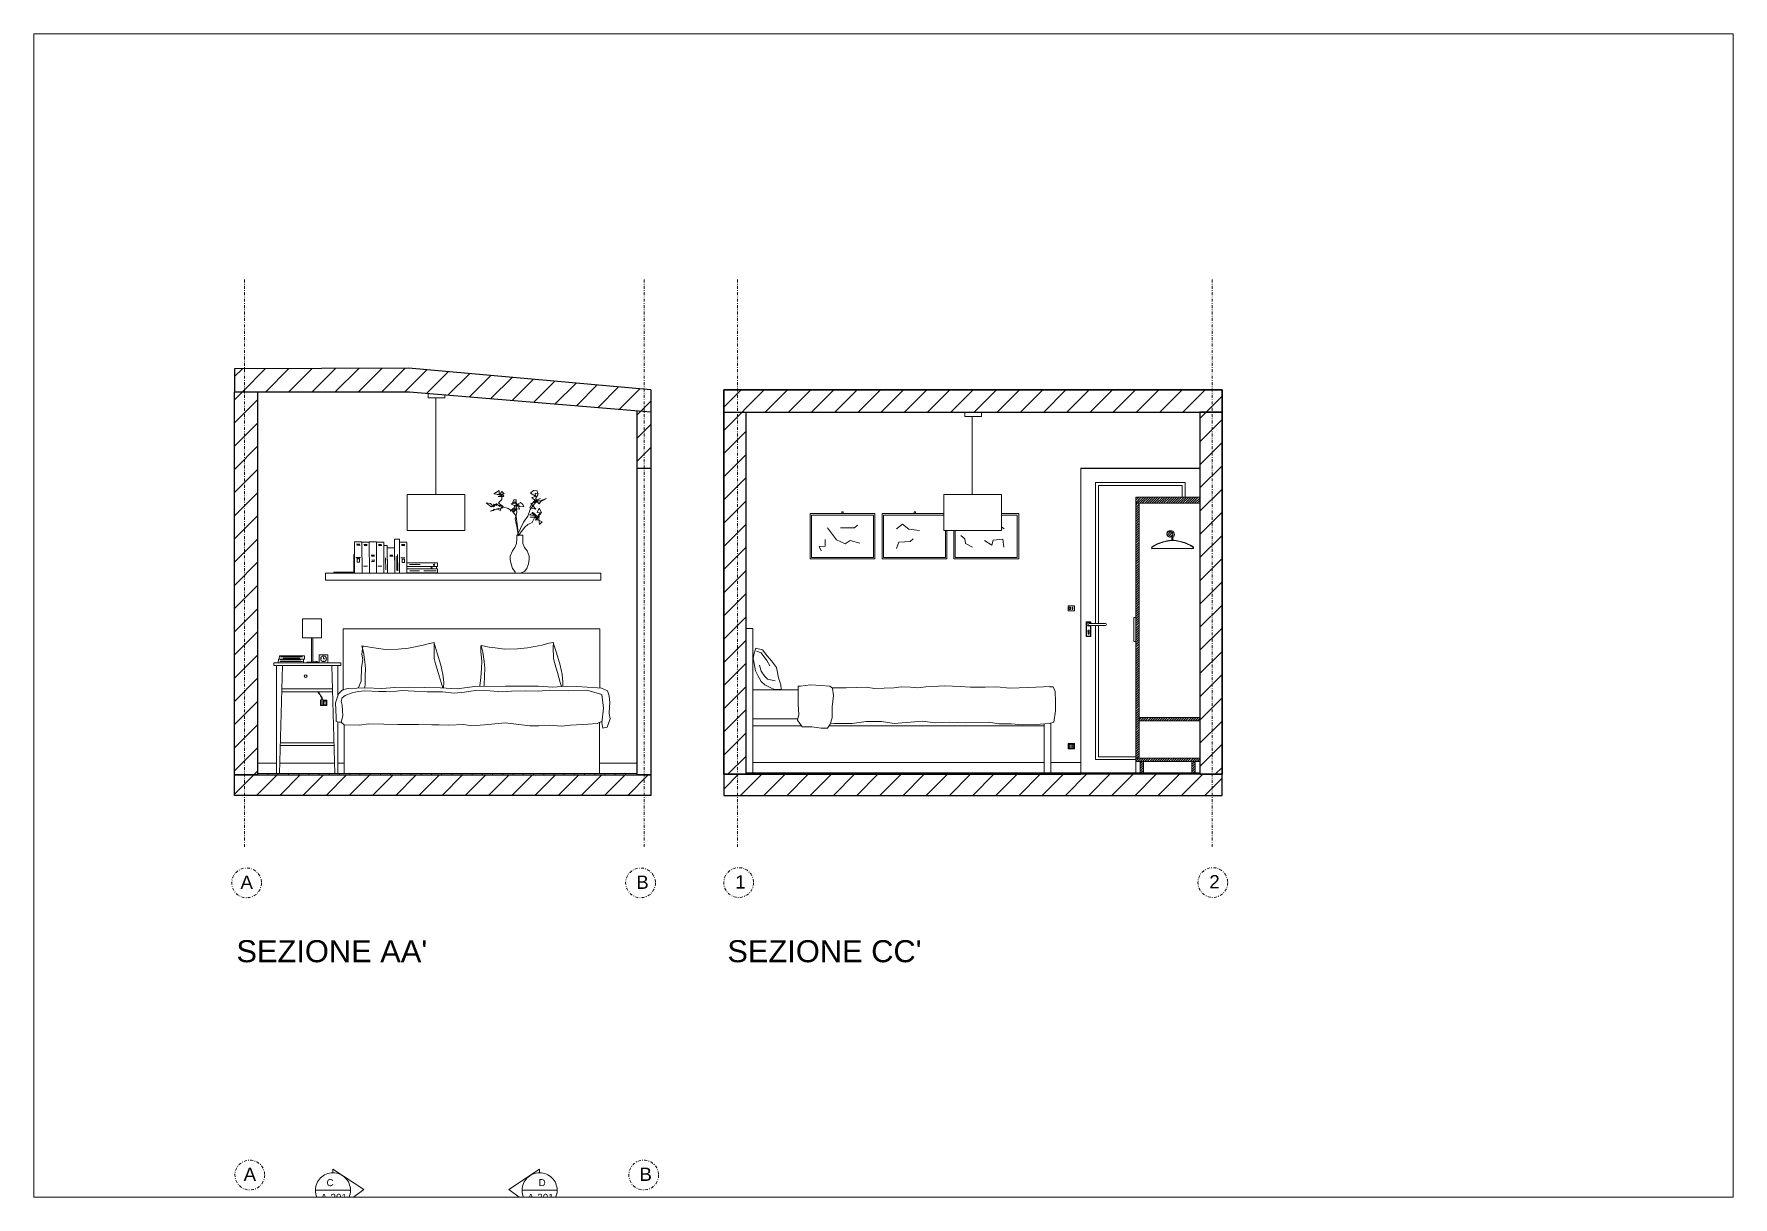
# Paper-space layout 'Layout2' of a CAD drawing. Header units: centimetres, sheet in millimetres. Extents: x 0 to 582, y 0 to 399.
# The model-space entities are those that its viewports show. They can reach past a viewport. Long polylines and large blocks are cut down to what shows.
import ezdxf

# ---------------------------------------------------------------- set-up
doc = ezdxf.new("R2010")
doc.units = ezdxf.units.CM
doc.header["$MEASUREMENT"] = 0
doc.linetypes.add('DASHDOT', pattern=[1, 0.5, -0.25, 0, -0.25])
for name, color, linetype, lineweight in [('Arredi', 1, 'Continuous', 15), ('Dettagli', 5, 'Continuous', 5), ('linee', 2, 'DASHDOT', 5), ('Muri esterni', 3, 'Continuous', 25), ('Pavimento', 7, 'Continuous', 5), ('simbologia', 2, 'Continuous', 5), ('testo', 2, 'Continuous', 5)]:
    doc.layers.add(name, color=color, linetype=linetype, lineweight=lineweight)
doc.styles.get("Standard").update_dxf_attribs({"font": 'Arial.ttf'})
pattern_1 = [(45, (-263.622, -0.3649), (-0.813172798, 0.813172798), [])]

msp = doc.modelspace()

# ---------------------------------------------------------------- hatches: boundary and pattern name
at = {"layer": 'Dettagli'}
h = msp.add_hatch(dxfattribs=at)
h.set_pattern_fill('ANSI31', color=256, scale=90)
h.paths.add_polyline_path([(113412, 58552.4), (113292.7, 58552.1), (113292.7, 58536.3), (113412.7, 58536.3), (113578.1, 58522.6), (113578.1, 58537.7)])
h.paths.add_polyline_path([(113308.5, 58484), (113292.7, 58484), (113292.7, 58273.6), (113308.5, 58273.6), (113308.5, 58278.6)])
h = msp.add_hatch(dxfattribs=at)
h.set_pattern_fill('ANSI31', color=256, scale=90)
h.paths.add_polyline_path([(113308.5, 58536.3), (113292.7, 58536.3), (113292.7, 58484), (113308.5, 58484)])
h.paths.add_polyline_path([(113578.1, 58273.6), (113543, 58273.6), (113543, 58273.4), (113367.8, 58273.6), (113292.7, 58273.6), (113292.7, 58259.5), (113578.1, 58259.5)])
h = msp.add_hatch(dxfattribs=at)
h.set_pattern_fill('ANSI31', color=256, scale=90)
h.set_pattern_definition([(45, (-263.996, 0), (-7.9549513, 7.9549513), [])])
h.paths.add_polyline_path([(113628.2, 58537.6), (113628.2, 58522.3), (113969.8, 58522.3), (113969.8, 58537.6)])
h.paths.add_polyline_path([(113643.5, 58522.3), (113628.2, 58522.3), (113628.2, 58274), (113643.5, 58274)])
h.paths.add_polyline_path([(113969.8, 58522.3), (113954.5, 58522.3), (113954.5, 58484), (113954.9, 58484), (113954.5, 58274), (113969.8, 58274)])
h = msp.add_hatch(dxfattribs=at)
h.set_pattern_fill('ANSI31', color=256, scale=90)
h.paths.add_polyline_path([(113578.1, 58522.6), (113568.7, 58523.4), (113568.7, 58484), (113578.1, 58484)])
h = msp.add_hatch(dxfattribs=at)
h.set_pattern_fill('ANSI31', color=256, scale=9.2)
h.set_pattern_definition(pattern_1)
h.paths.add_polyline_path([(113954.5, 58459.8), (113954.5, 58464), (113910.7, 58464), (113910.7, 58459.8)])
h = msp.add_hatch(dxfattribs=at)
h.set_pattern_fill('ANSI31', color=256, scale=9.2)
h.set_pattern_definition(pattern_1)
h.paths.add_polyline_path([(113913, 58459.8), (113910.7, 58459.8), (113910.7, 58285), (113913, 58285)])
h = msp.add_hatch(dxfattribs=at)
h.set_pattern_fill('ANSI31', color=256, scale=9.2)
h.set_pattern_definition(pattern_1)
h.paths.add_polyline_path([(113936, 58438.6, 1), (113932, 58438.6, 1)])
h = msp.add_hatch(dxfattribs=at)
h.set_pattern_fill('ANSI31', color=256, scale=9.2)
h.set_pattern_definition(pattern_1)
h.paths.add_polyline_path([(113913, 58312.9), (113913, 58310.6), (113954.5, 58310.6), (113954.5, 58312.9)])
h = msp.add_hatch(dxfattribs=at)
h.set_pattern_fill('ANSI31', color=256, scale=9.2)
h.set_pattern_definition(pattern_1)
h.paths.add_polyline_path([(113954.5, 58285), (113910.7, 58285), (113910.7, 58282.7), (113954.5, 58282.7)])
h.paths.add_polyline_path([(113913.7, 58275), (113916, 58275), (113916, 58282.7), (113913.7, 58282.7)])
h.paths.add_polyline_path([(113949, 58275), (113951.3, 58275), (113951.3, 58282.7), (113949, 58282.7)])
h = msp.add_hatch(dxfattribs=at)
h.set_pattern_fill('ANSI31', color=256, scale=90)
h.set_pattern_definition([(45, (-161.231, 0), (-7.9549513, 7.9549513), [])])
h.paths.add_polyline_path([(113628.2, 58259.5), (113969.8, 58259.5), (113969.8, 58274), (113628.2, 58274)])

# ---------------------------------------------------------------- linework, layer by layer
for p, q in [((113292.7, 58552.1), (113292.7, 58536.3)), ((113873, 58484), (113954.5, 58484)), ((113954.5, 58484), (113954.5, 58274)), ((113643.5, 58274), (113873, 58274))]:
    msp.add_line(p, q)
msp.add_lwpolyline([(113628.2, 58537.6), (113969.8, 58537.6), (113969.8, 58274), (113628.2, 58274)], close=True)
at = {"layer": 'Arredi'}
for p, q in [((113430.7, 58532.2), (113430.7, 58465.8)), ((113798.5, 58519.4), (113798.5, 58465.8)), ((113873, 58275), (113873, 58484)), ((113355, 58412), (113543.8, 58412)), ((113355, 58407), (113355, 58412)), ((113543.8, 58412), (113543.8, 58407)), ((113543.8, 58407), (113355, 58407)), ((113426.5, 58363.7), (113429.7, 58364.3)), ((113429.7, 58364.3), (113429.5, 58361.1)), ((113431.7, 58357.1), (113429.5, 58363.9)), ((113503.7, 58362.6), (113508.2, 58363.9)), ((113508.2, 58363.9), (113511.4, 58364.4)), ((113511.4, 58364.4), (113511.3, 58361.2)), ((113513.4, 58357.3), (113511.3, 58364.1)), ((113380.6, 58352.4), (113379.8, 58347.3)), ((113380.6, 58361.6), (113380, 58356.4)), ((113380, 58356.4), (113380.6, 58352.4)), ((113381.2, 58357.6), (113380.1, 58362.1)), ((113380.1, 58362.1), (113385.6, 58361.1)), ((113382.1, 58351), (113381.2, 58357.6)), ((113385.6, 58361.1), (113389.8, 58360.5)), ((113389.8, 58360.5), (113396.2, 58359.6)), ((113396.2, 58359.6), (113405, 58359.8)), ((113405, 58359.8), (113412, 58360.5)), ((113412, 58360.5), (113422, 58362.5)), ((113422, 58362.5), (113426.5, 58363.7)), ((113429.5, 58361.1), (113429.7, 58353.4)), ((113429.7, 58353.4), (113430.6, 58349.6)), ((113434.2, 58348.7), (113431.7, 58357.1)), ((113461.7, 58362.1), (113461.7, 58358.2)), ((113461.7, 58358.2), (113462.3, 58351.5)), ((113462.9, 58357.8), (113461.8, 58362.3)), ((113461.8, 58362.3), (113467.4, 58361.2)), ((113463.8, 58351.2), (113462.9, 58357.8)), ((113467.4, 58361.2), (113471.5, 58360.7)), ((113471.5, 58360.7), (113477.9, 58359.8)), ((113477.9, 58359.8), (113486.7, 58360)), ((113486.7, 58360), (113493.7, 58360.7)), ((113493.7, 58360.7), (113503.7, 58362.6)), ((113511.3, 58361.2), (113511.4, 58353.5)), ((113511.4, 58353.5), (113512.3, 58349.7)), ((113515.9, 58348.9), (113513.4, 58357.3)), ((113649, 58357.1), (113648.4, 58353.3)), ((113648.4, 58353.3), (113649, 58349.9)), ((113650.1, 58360.5), (113649, 58357.1)), ((113654.8, 58359.3), (113649.9, 58360.5)), ((113650.7, 58358.3), (113653.8, 58357.3)), ((113653.8, 58357.3), (113657.6, 58351.9)), ((113657.9, 58355.3), (113654.8, 58359.3)), ((113661, 58351.7), (113657.9, 58355.3)), ((113365.6, 58350.5), (113319.6, 58350.5)), ((113319.6, 58350.5), (113319.6, 58348.5)), ((113319.6, 58348.5), (113365.6, 58348.5)), ((113321.6, 58348.5), (113321.6, 58274.6)), ((113321.6, 58348.5), (113321.6, 58318.5)), ((113321.6, 58348.5), (113321.6, 58328.5)), ((113323.6, 58274.6), (113325.5, 58348.5)), ((113361.5, 58274.6), (113359.4, 58348.5)), ((113363.6, 58348.5), (113363.6, 58327.8)), ((113363.6, 58327.8), (113363.6, 58348.5)), ((113365.6, 58350.5), (113365.6, 58348.5)), ((113379.8, 58347.3), (113379.5, 58337.8)), ((113382.6, 58346.6), (113382.1, 58351)), ((113382.2, 58335.1), (113382.4, 58341.2)), ((113382.4, 58341.2), (113382.6, 58346.6)), ((113430.6, 58349.6), (113432.4, 58343.7)), ((113432.4, 58343.7), (113434.4, 58336.9)), ((113435.6, 58342.3), (113434.2, 58348.7)), ((113436.2, 58337.1), (113435.6, 58342.3)), ((113462.1, 58346.5), (113461.5, 58340.4)), ((113462.3, 58351.5), (113462.1, 58346.5)), ((113464.3, 58346.7), (113463.8, 58351.2)), ((113463.9, 58335.2), (113464.1, 58341.3)), ((113464.1, 58341.3), (113464.3, 58346.7)), ((113512.3, 58349.7), (113514.1, 58343.8)), ((113514.1, 58343.8), (113516.1, 58337)), ((113517.3, 58342.4), (113515.9, 58348.9)), ((113517.9, 58337.2), (113517.3, 58342.4)), ((113649, 58349.9), (113650, 58345)), ((113650, 58345), (113651.5, 58341.8)), ((113651.5, 58341.8), (113653.9, 58337.5)), ((113652.6, 58348.9), (113653.9, 58344.6)), ((113653.9, 58344.6), (113656.3, 58341.1)), ((113656.3, 58341.1), (113658.1, 58339.1)), ((113657.6, 58351.9), (113659.8, 58348.3)), ((113664.4, 58347.2), (113661, 58351.7)), ((113665.8, 58340.1), (113664.4, 58347.2)), ((113359.9, 58332.5), (113325, 58332.5)), ((113325, 58330.5), (113359.9, 58330.5)), ((113364, 58329.2), (113362, 58323)), ((113364, 58329.2), (113366.3, 58331.5)), ((113366.3, 58331.5), (113367.5, 58332.1)), ((113367.5, 58332.1), (113370.7, 58332.9)), ((113368.5, 58328.1), (113373.3, 58329.8)), ((113370.7, 58332.9), (113382.5, 58333.2)), ((113373.3, 58329.8), (113377.4, 58330.8)), ((113377.4, 58330.8), (113382.1, 58331.1)), ((113379.5, 58337.8), (113377.7, 58333.5)), ((113377.7, 58333.5), (113377.8, 58333.1)), ((113382.1, 58331.1), (113391.4, 58330.8)), ((113382.5, 58333.2), (113393.7, 58332.9)), ((113391.4, 58330.8), (113396.7, 58330.7)), ((113393.7, 58332.9), (113402.6, 58333.5)), ((113396.7, 58330.7), (113399.8, 58330.6)), ((113399.8, 58330.6), (113407.6, 58331.4)), ((113402.6, 58333.5), (113412.4, 58333.8)), ((113407.6, 58331.4), (113416, 58331)), ((113412.4, 58333.8), (113433.9, 58333.2)), ((113416, 58331), (113424.7, 58330.6)), ((113424.7, 58330.6), (113435.4, 58330.4)), ((113433.9, 58333.2), (113445.4, 58332.6)), ((113434.4, 58336.9), (113435.5, 58333.1)), ((113435.4, 58330.4), (113443.3, 58329.6)), ((113436, 58333.1), (113436.2, 58337.1)), ((113443.3, 58329.6), (113450.4, 58330.2)), ((113445.4, 58332.6), (113457.2, 58334.1)), ((113450.4, 58330.2), (113457.8, 58331.4)), ((113457.2, 58334.1), (113478.5, 58334.4)), ((113457.8, 58331.4), (113467.8, 58331.1)), ((113460.8, 58334.7), (113460.6, 58334.1)), ((113461.5, 58340.4), (113460.8, 58334.7)), ((113467.8, 58331.1), (113476.3, 58330.6)), ((113476.3, 58330.6), (113482.7, 58330.9)), ((113478.5, 58334.4), (113493.5, 58334.4)), ((113482.7, 58330.9), (113492.3, 58331.1)), ((113492.3, 58331.1), (113501.1, 58331)), ((113493.5, 58334.4), (113501.2, 58334.4)), ((113501.1, 58331), (113508.6, 58331.7)), ((113501.2, 58334.4), (113511, 58333.8)), ((113508.6, 58331.7), (113521.6, 58331.1)), ((113511, 58333.8), (113520.2, 58334.4)), ((113516.1, 58337), (113516.9, 58334.1)), ((113517.8, 58334.2), (113517.9, 58337.2)), ((113520.2, 58334.4), (113527.4, 58334.1)), ((113521.6, 58331.1), (113534.2, 58331.7)), ((113527.4, 58334.1), (113541.5, 58333.2)), ((113534.2, 58331.7), (113544.6, 58328.6)), ((113541.5, 58333.2), (113544.4, 58333)), ((113544.4, 58333), (113548.5, 58331.1)), ((113548.5, 58331.1), (113549.6, 58327.8)), ((113653.9, 58337.5), (113656.3, 58335.2)), ((113656.3, 58335.2), (113660.5, 58333.2)), ((113658.1, 58339.1), (113663.3, 58338.1)), ((113660.5, 58333.2), (113662.4, 58332.4)), ((113662.4, 58332.4), (113667.5, 58332.1)), ((113667.2, 58335.3), (113665.8, 58340.1)), ((113667.5, 58332.1), (113667.2, 58335.3)), ((113680.8, 58334.5), (113679.2, 58334.5)), ((113679.2, 58334.5), (113679.2, 58321.8)), ((113679.2, 58332.4), (113679.2, 58332.4)), ((113687.7, 58335.3), (113680.8, 58334.5)), ((113694.7, 58334.9), (113687.7, 58335.3)), ((113700.8, 58334.5), (113694.7, 58334.9)), ((113702.7, 58333), (113700.8, 58334.5)), ((113702.5, 58333.2), (113712, 58333.2)), ((113703.5, 58328), (113702.7, 58333)), ((113712, 58333.2), (113725.8, 58333.6)), ((113725.8, 58333.6), (113731.6, 58332.8)), ((113731.6, 58332.8), (113744.8, 58333.2)), ((113744.8, 58333.2), (113750.1, 58333.9)), ((113750.1, 58333.9), (113756.1, 58333.7)), ((113756.1, 58333.7), (113761.2, 58333.2)), ((113761.2, 58333.2), (113766.7, 58333.9)), ((113766.7, 58333.9), (113779.8, 58334.7)), ((113779.8, 58334.7), (113790.2, 58334.2)), ((113790.2, 58334.2), (113797.4, 58333.7)), ((113797.4, 58333.7), (113807.3, 58333.7)), ((113807.3, 58333.7), (113815.5, 58333.9)), ((113815.5, 58333.9), (113824.4, 58333)), ((113824.4, 58333), (113837.2, 58333.5)), ((113837.2, 58333.5), (113852.4, 58334.2)), ((113851.4, 58333.9), (113854.1, 58333.9)), ((113854.1, 58333.9), (113855.3, 58330.8)), ((113855.3, 58330.8), (113855.7, 58323.9)), ((113362, 58323), (113362.5, 58313.2)), ((113365.8, 58324.2), (113366.5, 58326.5)), ((113366.6, 58321.4), (113365.8, 58324.2)), ((113366.5, 58326.5), (113368.5, 58328.1)), ((113367, 58314), (113366.6, 58321.4)), ((113544.6, 58328.6), (113545.7, 58319.3)), ((113545.7, 58319.3), (113544.6, 58309.3)), ((113549.6, 58327.8), (113550.1, 58323)), ((113549.9, 58320.4), (113549.7, 58315.7)), ((113550.1, 58323), (113549.9, 58320.4)), ((113679.2, 58321.8), (113679.6, 58314.9)), ((113702.4, 58320.3), (113703.5, 58328)), ((113702.4, 58312.6), (113702.4, 58320.3)), ((113855.7, 58317.4), (113854.5, 58309.7)), ((113855.7, 58323.9), (113855.7, 58317.4)), ((113362.5, 58313.2), (113362.5, 58310.2)), ((113362.5, 58310.2), (113364.4, 58309.6)), ((113363.6, 58274.6), (113363.6, 58309.9)), ((113363.6, 58309.9), (113363.6, 58274.6)), ((113364.4, 58309.6), (113365.9, 58309.8)), ((113365.9, 58309.8), (113367, 58314)), ((113365.9, 58309.8), (113367.8, 58307.8)), ((113367.8, 58307.8), (113378.5, 58307.7)), ((113378.5, 58307.7), (113384.6, 58308.6)), ((113384.6, 58308.6), (113395.2, 58308.4)), ((113395.2, 58308.4), (113404.7, 58308.2)), ((113404.7, 58308.2), (113411.7, 58308.2)), ((113411.7, 58308.2), (113418.8, 58308.1)), ((113418.8, 58308.1), (113428.1, 58307.9)), ((113428.1, 58307.9), (113433.1, 58307.8)), ((113433.1, 58307.8), (113439.6, 58307.7)), ((113439.6, 58307.7), (113449.9, 58308.2)), ((113449.9, 58308.2), (113454.9, 58307.1)), ((113454.9, 58307.1), (113464.2, 58307.9)), ((113464.2, 58307.9), (113478.2, 58309.2)), ((113478.2, 58309.2), (113495.1, 58307.1)), ((113495.1, 58307.1), (113501.4, 58307.3)), ((113501.4, 58307.3), (113508.9, 58307.6)), ((113508.9, 58307.6), (113516.9, 58306.9)), ((113516.9, 58306.9), (113523, 58307.7)), ((113523, 58307.7), (113535.1, 58308.4)), ((113535.1, 58308.4), (113541.4, 58308.7)), ((113541.4, 58308.7), (113544.7, 58310.3)), ((113544.6, 58309.3), (113545.3, 58305.5)), ((113545.3, 58305.5), (113548.3, 58306.2)), ((113548.3, 58306.2), (113550.2, 58312.1)), ((113550.2, 58312.1), (113549.7, 58315.7)), ((113679.6, 58314.9), (113678.8, 58311)), ((113678.8, 58311), (113681.9, 58306.4)), ((113681.9, 58306.4), (113688.5, 58306.4)), ((113688.5, 58306.4), (113695, 58305.7)), ((113695, 58305.7), (113699.3, 58305.7)), ((113699.3, 58305.7), (113701.2, 58308.3)), ((113701.2, 58308.3), (113702.4, 58312.6)), ((113703.9, 58308.9), (113701.4, 58309)), ((113708.5, 58308.9), (113703.9, 58308.9)), ((113716.2, 58308.9), (113708.5, 58308.9)), ((113725.8, 58310.1), (113716.2, 58308.9)), ((113736.2, 58310.1), (113725.8, 58310.1)), ((113745.1, 58308.9), (113736.2, 58310.1)), ((113764.4, 58310.4), (113745.1, 58308.9)), ((113773.2, 58309.3), (113764.4, 58310.4)), ((113783.2, 58309.7), (113773.2, 58309.3)), ((113793.6, 58309.3), (113783.2, 58309.7)), ((113809.8, 58309.7), (113793.6, 58309.3)), ((113816.8, 58308.5), (113809.8, 58309.7)), ((113825.2, 58308.5), (113816.8, 58308.5)), ((113833.3, 58307.8), (113825.2, 58308.5)), ((113841.8, 58308.1), (113833.3, 58307.8)), ((113851.4, 58308.9), (113841.8, 58308.1)), ((113854.5, 58309.7), (113851.4, 58308.9)), ((113360.9, 58295.6), (113324.1, 58295.6)), ((113324.1, 58293.6), (113361, 58293.6))]:
    msp.add_line(p, q, dxfattribs=at)
for points in [[(113437, 58534.3), (113437, 58532.2), (113425.6, 58532.2), (113425.6, 58535.2)], [(113804.9, 58522.3), (113804.9, 58519.4), (113793.5, 58519.4), (113793.5, 58522.3)], [(113954.5, 58484), (113873, 58484), (113873, 58275)], [(113944.5, 58464.4), (113944.5, 58474), (113883, 58474), (113883, 58377.4)], [(113942.5, 58464.4), (113942.5, 58472), (113885, 58472), (113885, 58377.4)], [(113910.7, 58274), (113954.5, 58274), (113954.5, 58464), (113910.7, 58464), (113910.7, 58275)], [(113910.7, 58464), (113954.5, 58464), (113954.5, 58459.8), (113910.7, 58459.8)], [(113883, 58375.9), (113883, 58284), (113910.3, 58284)], [(113885, 58375.9), (113885, 58286), (113910.3, 58286)], [(113543.1, 58333.1), (113543.1, 58373.6), (113367.1, 58373.6), (113367.1, 58331.7)], [(113648.2, 58275), (113648.2, 58275), (113643.5, 58275), (113643.5, 58374), (113648.2, 58374), (113648.2, 58275)], [(113381.8, 58333.2), (113382.2, 58335.1)], [(113463.7, 58334.2), (113463.9, 58335.2)], [(113679.2, 58331.9), (113648.2, 58331.9), (113648.2, 58311.9), (113679, 58311.9)], [(113543, 58309.5), (113543, 58274.6), (113367.8, 58274.6), (113367.8, 58307.8)], [(113681.4, 58307.2), (113648.2, 58307.2), (113648.2, 58311.9), (113679, 58311.9)], [(113847.9, 58308.6), (113847.9, 58307.2), (113700.4, 58307.2)], [(113847.9, 58275), (113847.9, 58308.6)], [(113852.5, 58309.2), (113852.5, 58275)], [(113913, 58312.9), (113954.5, 58312.9), (113954.5, 58310.6), (113913, 58310.6)], [(113913.7, 58275), (113913.7, 58282.7)], [(113916, 58282.7), (113916, 58275)], [(113949, 58275), (113949, 58282.7)], [(113951.3, 58282.7), (113951.3, 58275)], [(113852.5, 58274), (113852.5, 58274), (113847.9, 58274)]]:
    msp.add_lwpolyline(points, dxfattribs=at)
for points in [[(113411.2, 58465.8), (113450.6, 58465.8), (113450.6, 58441.2), (113411.2, 58441.2)], [(113779.1, 58465.8), (113818.5, 58465.8), (113818.5, 58441.2), (113779.1, 58441.2)], [(113910.7, 58285), (113910.7, 58459.8), (113913, 58459.8), (113913, 58285)], [(113909.3, 58381.4), (113910.7, 58381.4), (113910.7, 58365), (113909.3, 58365)], [(113910.7, 58285), (113954.5, 58285), (113954.5, 58282.7), (113910.7, 58282.7)]]:
    msp.add_lwpolyline(points, close=True, dxfattribs=at)
msp.add_circle((113341.5, 58341.3), 0.921, dxfattribs=at)
at = {"layer": 'Dettagli'}
for p, q in [((113470.6, 58466.4), (113474.1, 58468.6)), ((113474.1, 58468.6), (113474.1, 58466.4)), ((113497.8, 58468.6), (113495.7, 58466.7)), ((113500.2, 58468.3), (113497.8, 58468.6)), ((113468.6, 58457.4), (113465.2, 58460.2)), ((113465.2, 58460.2), (113468.3, 58459.6)), ((113468.3, 58459.6), (113470.3, 58457.3)), ((113471.4, 58459), (113468.6, 58457.4)), ((113471.1, 58457.9), (113470.3, 58459.2)), ((113470.3, 58459.2), (113471.6, 58458.9)), ((113470.3, 58457.3), (113471.1, 58457.9)), ((113475.9, 58465.7), (113470.6, 58466.4)), ((113476, 58458), (113471.4, 58459)), ((113471.6, 58458.9), (113472.1, 58458)), ((113472.1, 58458), (113472.1, 58459.6)), ((113472.1, 58459.6), (113474.6, 58457.6)), ((113475.6, 58466.1), (113472.7, 58465.7)), ((113472.7, 58465.7), (113475, 58465.9)), ((113473.5, 58464.4), (113475.9, 58465.7)), ((113477, 58464.4), (113473.5, 58464.4)), ((113473.8, 58460.2), (113476, 58462.5)), ((113475.9, 58458), (113473.8, 58460.2)), ((113474.6, 58457.6), (113475.6, 58458)), ((113474.7, 58466.1), (113476, 58467.9)), ((113476.2, 58465.9), (113474.7, 58466.1)), ((113475, 58465.9), (113475.7, 58465.1)), ((113475.4, 58456.5), (113476.6, 58457.3)), ((113475.9, 58465.1), (113475.6, 58466.1)), ((113475.6, 58458), (113475.9, 58458)), ((113475.7, 58465.1), (113476.2, 58465.9)), ((113477.5, 58466.3), (113475.9, 58466.1)), ((113475.9, 58466.1), (113477.3, 58465)), ((113476, 58462.5), (113475.9, 58465.1)), ((113476.7, 58458), (113475.9, 58458)), ((113475.9, 58458), (113476, 58456.5)), ((113476, 58467.9), (113477.5, 58466.3)), ((113476.6, 58457.3), (113476, 58458)), ((113480.4, 58456.3), (113476, 58457.6)), ((113476, 58457.6), (113476.9, 58457)), ((113476.9, 58457), (113476.7, 58458)), ((113477.3, 58465), (113477, 58464.4)), ((113485.2, 58460.8), (113482.4, 58459.3)), ((113482.4, 58459.3), (113486.1, 58457.9)), ((113484.2, 58462.2), (113483.3, 58460)), ((113483.3, 58460), (113486.2, 58459.3)), ((113484.7, 58462.1), (113484.2, 58462.2)), ((113484.3, 58453.9), (113484.7, 58458)), ((113485.8, 58462.1), (113484.7, 58462.1)), ((113484.7, 58458), (113487.1, 58458.1)), ((113486.2, 58459.3), (113485.2, 58460.8)), ((113486.1, 58457.9), (113485.5, 58456.1)), ((113486.1, 58459), (113485.6, 58458.3)), ((113485.6, 58458.3), (113486.6, 58458.1)), ((113485.8, 58459.6), (113485.8, 58462.1)), ((113486.2, 58459.2), (113485.8, 58459.6)), ((113486.3, 58453.6), (113485.9, 58458.3)), ((113485.9, 58458.3), (113487.1, 58457.7)), ((113487.1, 58457.7), (113486.1, 58459)), ((113487.5, 58459.2), (113486.2, 58459.2)), ((113486.6, 58458.1), (113487.2, 58459.5)), ((113487.1, 58458.1), (113488.1, 58455.8)), ((113487.2, 58459.5), (113488.8, 58460.3)), ((113488.1, 58457.6), (113487.5, 58459.2)), ((113491.1, 58457.3), (113488.1, 58457.6)), ((113488.8, 58460.3), (113490.3, 58459)), ((113490.3, 58459), (113491.1, 58457.3)), ((113496.4, 58459.2), (113495.1, 58456.7)), ((113495.5, 58455.5), (113498.3, 58459.5)), ((113495.7, 58466.7), (113499, 58464.8)), ((113495.8, 58459.6), (113498.9, 58460.6)), ((113499.2, 58455.8), (113495.8, 58459.6)), ((113499, 58462.1), (113496.4, 58459.2)), ((113500, 58464.7), (113496.5, 58463.8)), ((113496.5, 58463.8), (113499, 58461.6)), ((113499.3, 58460.9), (113498, 58461.2)), ((113498, 58461.2), (113499.2, 58460.8)), ((113502.4, 58463.1), (113498.3, 58461.3)), ((113498.3, 58461.3), (113499.6, 58460.2)), ((113498.3, 58459.5), (113499.3, 58460.9)), ((113499, 58464.8), (113498.9, 58466.7)), ((113498.9, 58466.7), (113500.8, 58466.6)), ((113499.6, 58460.2), (113499, 58462.1)), ((113499, 58461.6), (113503.7, 58461.5)), ((113499.2, 58460.8), (113499.7, 58461.2)), ((113499.3, 58463.4), (113500.6, 58465.7)), ((113499.7, 58461.2), (113499.3, 58463.4)), ((113499.4, 58461.9), (113502.4, 58463.1)), ((113501.5, 58459.5), (113499.4, 58461.9)), ((113500.8, 58466.6), (113500, 58464.7)), ((113500.6, 58465.7), (113500.2, 58468.3)), ((113503.5, 58461.9), (113501.5, 58459.5)), ((113506.6, 58463.1), (113503.5, 58461.9)), ((113503.7, 58461.5), (113506.6, 58463.1)), ((113473.5, 58456.3), (113467.9, 58454.4)), ((113467.9, 58454.4), (113470.5, 58454.8)), ((113470.5, 58454.8), (113470.6, 58455.7)), ((113470.6, 58455.7), (113473.5, 58455.5)), ((113476.7, 58456.8), (113473.5, 58456.3)), ((113473.5, 58455.5), (113475.1, 58454.9)), ((113475.1, 58454.9), (113475.4, 58456.5)), ((113476, 58456.5), (113476.7, 58456.8)), ((113483.4, 58454.5), (113480.4, 58456.3)), ((113481.7, 58454.5), (113483.9, 58456.5)), ((113485.5, 58456.1), (113481.7, 58454.5)), ((113485.9, 58450.9), (113483.4, 58454.5)), ((113483.9, 58456.5), (113486.1, 58455.7)), ((113486.1, 58455.7), (113484.3, 58453.9)), ((113488.1, 58455.8), (113484.7, 58456)), ((113485.2, 58449.1), (113486.3, 58453.6)), ((113486.5, 58442.7), (113485.2, 58449.1)), ((113486.8, 58443.7), (113485.9, 58450.9)), ((113486.8, 58438.1), (113490.9, 58446.9)), ((113490.9, 58446.9), (113493.8, 58450.9)), ((113491.7, 58443.5), (113493.8, 58445.3)), ((113493.8, 58450.9), (113495.5, 58455.5)), ((113493.8, 58445.3), (113496.7, 58446.7)), ((113497.7, 58453.2), (113494.9, 58452)), ((113494.9, 58452), (113497.7, 58451.5)), ((113495.1, 58456.7), (113499.2, 58455.8)), ((113499.6, 58450.1), (113495.4, 58450.4)), ((113495.4, 58450.4), (113500.6, 58450.3)), ((113496.7, 58446.7), (113498.3, 58449.9)), ((113497.7, 58451.5), (113496.8, 58453.8)), ((113496.8, 58453.8), (113499.6, 58450.1)), ((113500.6, 58450.4), (113497.7, 58453.2)), ((113498.3, 58449.9), (113500.3, 58450.6)), ((113499, 58448.3), (113500.5, 58450.4)), ((113500.6, 58448.4), (113499, 58448.3)), ((113499.9, 58450.6), (113499.2, 58449)), ((113499.2, 58449), (113500.2, 58448.7)), ((113500.8, 58451.3), (113499.9, 58450.6)), ((113500.2, 58448.7), (113500.8, 58450.6)), ((113501.5, 58456.4), (113500.3, 58453.6)), ((113500.3, 58453.6), (113502.2, 58453.2)), ((113500.3, 58450.6), (113501.2, 58450.3)), ((113500.5, 58450.4), (113501.8, 58451.9)), ((113501.2, 58451.7), (113500.6, 58450.4)), ((113503.7, 58447.1), (113500.6, 58448.4)), ((113501.9, 58450.4), (113500.8, 58451.3)), ((113500.8, 58450.6), (113501.3, 58449.4)), ((113502.2, 58453.2), (113501.2, 58451.7)), ((113501.2, 58450.3), (113501.9, 58450.4)), ((113501.3, 58449.4), (113501.8, 58445.3)), ((113503.1, 58453.6), (113501.5, 58456.4)), ((113501.8, 58451.9), (113503.1, 58453.6)), ((113501.8, 58445.3), (113503.7, 58447.1)), ((113746.6, 58442.4), (113750.8, 58445.6)), ((113750.8, 58445.6), (113755.1, 58442)), ((113486.2, 58435.5), (113486, 58432.2)), ((113486.2, 58437.9), (113486.2, 58436.6)), ((113486.2, 58436.6), (113486.2, 58435.5)), ((113486.3, 58437.9), (113490.3, 58437.9)), ((113487.1, 58438.2), (113486.5, 58442.7)), ((113487.4, 58437.8), (113486.8, 58443.7)), ((113487.2, 58437.6), (113490.1, 58441.3)), ((113490.1, 58441.3), (113491.7, 58443.5)), ((113490.3, 58437.9), (113490.3, 58436.6)), ((113490.3, 58436.6), (113490.3, 58435.5)), ((113490.3, 58435.5), (113490.5, 58432.2)), ((113697.6, 58430.4), (113697.8, 58435)), ((113705.4, 58434.7), (113699.3, 58442.9)), ((113711.3, 58432.1), (113705.4, 58434.7)), ((113708.1, 58442.9), (113717.7, 58443)), ((113714.8, 58434.4), (113711.3, 58432.1)), ((113721.4, 58432.5), (113714.8, 58434.4)), ((113717.7, 58443), (113719.9, 58444.7)), ((113755.1, 58442), (113762.3, 58441.1)), ((113755.9, 58433.6), (113758, 58435.4)), ((113793.5, 58435.4), (113790.6, 58437.7)), ((113793.9, 58432.2), (113793.5, 58435.4)), ((113811.9, 58431), (113806.9, 58434.4)), ((113812.8, 58434.5), (113811.9, 58431)), ((113819.4, 58435.1), (113812.8, 58434.5)), ((113818.5, 58443.6), (113820.5, 58442.3)), ((113820.2, 58429.8), (113819.4, 58435.1)), ((113935.4, 58436.5), (113935.4, 58434.5)), ((113936.1, 58436.3), (113936.1, 58434.5)), ((113375, 58433.4), (113380, 58433.4)), ((113375, 58433.4), (113375, 58412.1)), ((113376.4, 58431.8), (113378.7, 58431.8)), ((113376.6, 58431.1), (113378.8, 58431.1)), ((113380, 58433.4), (113380.2, 58412.1)), ((113380, 58433.4), (113380, 58433.2)), ((113380, 58433.2), (113385, 58433.2)), ((113380, 58433.2), (113380.2, 58412.1)), ((113381.4, 58431.5), (113383.7, 58431.5)), ((113381.6, 58430.9), (113383.7, 58430.9)), ((113385, 58433.4), (113390, 58433.4)), ((113385, 58433.4), (113385.2, 58412)), ((113385, 58433.2), (113385.2, 58412.1)), ((113385, 58433.2), (113385, 58433)), ((113386.4, 58424.2), (113388.6, 58424.2)), ((113386.6, 58423.5), (113388.7, 58423.5)), ((113390, 58433.4), (113390.1, 58412.1)), ((113390, 58433.4), (113390, 58433.2)), ((113390, 58433.2), (113395, 58433.2)), ((113390, 58433.2), (113390.1, 58412.1)), ((113391.4, 58431.5), (113393.6, 58431.5)), ((113391.5, 58430.9), (113393.7, 58430.9)), ((113395, 58433.2), (113395.1, 58412.1)), ((113395, 58433.2), (113395, 58433)), ((113396.4, 58414.2), (113396.2, 58422.5)), ((113399.1, 58424.3), (113401.3, 58424.3)), ((113399.2, 58423.6), (113401.4, 58423.6)), ((113404.1, 58413.8), (113403.9, 58423.6)), ((113404.7, 58413.6), (113404.5, 58424.8)), ((113405.8, 58433.2), (113410.8, 58433.2)), ((113405.8, 58433.2), (113405.9, 58412.1)), ((113407.2, 58431.5), (113409.4, 58431.5)), ((113407.3, 58430.9), (113409.5, 58430.9)), ((113410.8, 58433), (113410.9, 58412.1)), ((113483.2, 58427.3), (113481.7, 58423.5)), ((113481.7, 58423.5), (113481.7, 58421.6)), ((113484.9, 58429.6), (113483.2, 58427.3)), ((113486, 58432.2), (113484.9, 58429.6)), ((113490.5, 58432.2), (113491.6, 58429.6)), ((113491.6, 58429.6), (113493.3, 58427.3)), ((113493.3, 58427.3), (113494.8, 58423.5)), ((113494.8, 58423.5), (113494.8, 58421.6)), ((113693.6, 58430.2), (113697.6, 58430.4)), ((113695, 58427.2), (113693.6, 58430.2)), ((113746.6, 58428.7), (113748.1, 58433.1)), ((113748.1, 58433.1), (113755.9, 58433.6)), ((113798.8, 58429.8), (113793.9, 58432.2)), ((113921.9, 58428.7), (113949, 58428.6)), ((113922.3, 58428.8), (113948.9, 58428.7)), ((113386.7, 58419.9), (113388.7, 58419.9)), ((113386.8, 58420.7), (113389, 58420.7)), ((113395.1, 58411.8), (113395.1, 58411.8)), ((113412.8, 58417.8), (113420, 58417.8)), ((113412.9, 58413.5), (113419.5, 58413.5)), ((113422.6, 58413.4), (113430.9, 58413.4)), ((113427.6, 58415.9), (113427.6, 58415.1)), ((113428.2, 58415.8), (113428.2, 58415.3)), ((113429.2, 58418.1), (113429.2, 58417.2)), ((113429.8, 58418.2), (113429.8, 58417.2)), ((113481.7, 58421.6), (113482, 58419.9)), ((113482, 58419.9), (113482.3, 58418.3)), ((113482.3, 58418.3), (113483.3, 58415.1)), ((113483.3, 58415.1), (113485, 58413.1)), ((113485.1, 58413), (113485, 58412)), ((113491.3, 58413.1), (113488.9, 58412)), ((113493.2, 58415.1), (113491.5, 58413.1)), ((113494.2, 58418.3), (113493.2, 58415.1)), ((113494.5, 58419.9), (113494.2, 58418.3)), ((113494.8, 58421.6), (113494.5, 58419.9)), ((113865.1, 58388.5), (113865.1, 58386.9)), ((113865.8, 58388.5), (113865.1, 58388.5)), ((113865.8, 58386.9), (113865.8, 58388.5)), ((113867, 58388.5), (113867, 58386.9)), ((113867.6, 58388.5), (113867, 58388.5)), ((113867.6, 58386.9), (113867.6, 58388.5)), ((113345.5, 58380.6), (113345.5, 58380.6)), ((113865.1, 58386.9), (113865.8, 58386.9)), ((113867, 58386.9), (113867.6, 58386.9)), ((113878.8, 58377.4), (113890, 58377.4)), ((113890, 58375.9), (113878.8, 58375.9)), ((113345.5, 58350.9), (113345.5, 58367.6)), ((113878.1, 58371.8), (113878.1, 58370.2)), ((113324.1, 58352.4), (113338.1, 58352.4)), ((113324.3, 58354.5), (113339.3, 58354.5)), ((113326, 58353.7), (113337.5, 58353.7)), ((113352.1, 58353.4), (113352.3, 58353.4)), ((113353.8, 58355), (113353.8, 58354.7)), ((113353.8, 58353.2), (113353.8, 58354.3)), ((113353.8, 58353.2), (113354.6, 58353.2)), ((113355.3, 58353.3), (113355.6, 58353.3)), ((113323.7, 58351.4), (113339.3, 58351.4)), ((113353.8, 58351.7), (113353.8, 58351.4)), ((113350.3, 58329.8), (113349.9, 58330.5)), ((113350.5, 58329.9), (113350.2, 58330.5)), ((113350.8, 58329.2), (113350.3, 58329.8)), ((113351, 58329.2), (113350.5, 58329.9)), ((113351.1, 58328.7), (113350.8, 58329.2)), ((113351.3, 58328.7), (113351, 58329.2)), ((113351.4, 58328.3), (113351.1, 58328.7)), ((113351.7, 58328.3), (113351.3, 58328.7)), ((113351.7, 58327.7), (113351.4, 58328.3)), ((113352, 58327.7), (113351.7, 58328.3)), ((113352.1, 58327.1), (113351.7, 58327.7)), ((113352.4, 58327.1), (113352, 58327.7)), ((113352.5, 58326.4), (113352.1, 58327.1)), ((113352.8, 58326.5), (113352.4, 58327.1)), ((113352.6, 58325.4), (113352.5, 58326.4)), ((113352.9, 58325.4), (113352.8, 58326.5)), ((113353.8, 58324.4), (113353.8, 58321.4)), ((113866.4, 58294.7), (113866.4, 58291.7))]:
    msp.add_line(p, q, dxfattribs=at)
for points in [[(113731.8, 58452.7), (113687.4, 58452.7), (113687.4, 58421.7), (113731.8, 58421.7)], [(113730.8, 58451.7), (113688.4, 58451.7), (113688.4, 58422.7), (113730.8, 58422.7)], [(113709.1, 58452.7), (113710.1, 58452.7), (113710.1, 58454), (113709.1, 58454)], [(113758.6, 58452.7), (113759.6, 58452.7), (113759.6, 58454), (113758.6, 58454)], [(113375, 58412.1), (113374.6, 58412.1), (113374.6, 58424.7), (113375, 58424.7)], [(113376.1, 58422.6), (113378.8, 58422.6), (113378.8, 58422.5), (113376.1, 58422.5)], [(113406.8, 58422.3), (113409.6, 58422.3), (113409.6, 58422.3), (113406.8, 58422.3)], [(113374.6, 58412.1), (113360.9, 58412.1), (113360.9, 58412.6), (113374.6, 58412.6)], [(113376.8, 58421.8), (113378.4, 58421.8), (113378.4, 58419.5), (113376.8, 58419.5)], [(113381.1, 58416.8), (113383.8, 58416.8), (113383.8, 58416.7), (113381.1, 58416.7)], [(113391, 58416.8), (113393.8, 58416.8), (113393.8, 58416.7), (113391, 58416.7)], [(113407.6, 58421.6), (113409.2, 58421.6), (113409.2, 58419.3), (113407.6, 58419.3)], [(113410.9, 58416.4), (113431.9, 58416.4), (113431.9, 58418.9), (113410.9, 58418.9)], [(113410.9, 58414.8), (113431.3, 58414.8), (113431.3, 58416.4), (113410.9, 58416.4)], [(113410.9, 58412.1), (113431.8, 58412.1), (113431.8, 58414.8), (113410.9, 58414.8)], [(113339.3, 58367.6), (113352.3, 58367.6), (113352.3, 58380.6), (113339.3, 58380.6)], [(113322.7, 58350.5), (113340, 58350.5), (113340.1, 58352.9), (113322.8, 58352.9)], [(113323.4, 58352.9), (113340.8, 58352.9), (113340.8, 58355.2), (113323.5, 58355.2)], [(113350.8, 58350.5), (113356.7, 58350.5), (113356.7, 58355.8), (113350.8, 58355.8)], [(113342.2, 58350.6), (113349.8, 58350.6), (113349.8, 58350.9), (113342.2, 58350.9)], [(113348.5, 58351), (113349.2, 58351), (113349.2, 58351.2), (113348.5, 58351.2)], [(113352.2, 58325.4), (113353.3, 58325.4), (113353.3, 58321.4), (113352.2, 58321.4)], [(113353.3, 58324.2), (113353.4, 58324.2), (113353.4, 58321.4), (113353.3, 58321.4)]]:
    msp.add_lwpolyline(points, close=True, dxfattribs=at)
for points in [[(113779.1, 58452.7), (113736.7, 58452.7), (113736.7, 58421.7), (113781.1, 58421.7), (113781.1, 58441.2)], [(113779.1, 58451.7), (113737.7, 58451.7), (113737.7, 58422.7), (113780.1, 58422.7), (113780.1, 58441.2)], [(113785.9, 58441.2), (113785.9, 58421.7), (113830.4, 58421.7), (113830.4, 58452.7), (113818.5, 58452.7)], [(113786.9, 58441.2), (113786.9, 58422.7), (113829.4, 58422.7), (113829.4, 58451.7), (113818.5, 58451.7)], [(113405.9, 58412.1), (113405.8, 58435.2), (113402.5, 58435.2), (113402.7, 58412.1)], [(113397.5, 58412.1), (113397.3, 58430.9), (113395, 58430.9), (113395.1, 58412.1)], [(113402.7, 58412.1), (113402.5, 58429.3), (113397.3, 58429.3), (113397.5, 58412.1)], [(113865.9, 58389.5), (113868.7, 58389.5), (113868.7, 58386), (113864.2, 58386), (113864.2, 58389.5), (113865.9, 58389.5)], [(113879.8, 58377.4), (113879.8, 58378.6), (113876.6, 58378.6), (113876.6, 58368.5), (113879.8, 58368.5), (113879.8, 58375.9)], [(113879.7, 58377.4), (113879.7, 58378.5), (113876.8, 58378.5), (113876.8, 58368.7), (113879.7, 58368.7), (113879.7, 58375.9)], [(113345.5, 58350.9), (113345.5, 58367.6), (113346.3, 58367.6), (113346.3, 58350.9)], [(113878.6, 58370.2), (113878.6, 58371.8)], [(113352.5, 58354.7), (113352.5, 58354.8)], [(113346.4, 58350.9), (113346.7, 58351.1), (113347.3, 58351.1), (113348, 58351.1), (113348.5, 58351.1)], [(113346.5, 58350.9), (113346.6, 58351), (113347.3, 58351), (113348, 58351.1), (113349.2, 58351), (113349.9, 58351), (113350.7, 58350.7), (113350.8, 58350.5)], [(113348.6, 58351.2), (113349.1, 58351.2), (113349.1, 58351.2)], [(113349.2, 58351.1), (113349.9, 58351.1), (113350.7, 58350.8), (113350.8, 58350.5)], [(113353.3, 58324.7), (113356.1, 58324.7), (113356.1, 58321.1), (113351.6, 58321.1), (113351.6, 58324.7), (113352.2, 58324.7)], [(113353.3, 58324.4), (113355.8, 58324.4), (113355.8, 58321.4), (113352, 58321.4), (113352, 58324.4), (113352.2, 58324.4)], [(113865.9, 58295), (113868.7, 58295), (113868.7, 58291.5), (113864.2, 58291.5), (113864.2, 58295), (113865.9, 58295)], [(113865.9, 58294.7), (113868.3, 58294.7), (113868.3, 58291.7), (113864.5, 58291.7), (113864.5, 58294.7), (113865.9, 58294.7)]]:
    msp.add_lwpolyline(points, dxfattribs=at)
for points in [[(113931.9, 58439.3, -1.339678), (113936.1, 58436.3, 1)], [(113931.9, 58439.3, -1.225026), (113935.4, 58436.5, 1)], [(113878.8, 58375.9, -1), (113878.8, 58377.4, -1)], [(113889.9, 58377.4, -1), (113889.9, 58375.9, 1)], [(113878.1, 58370.2, 1), (113878.6, 58370.2, -1)]]:
    msp.add_lwpolyline(points, format="xyb", dxfattribs=at)
at = {"layer": 'Dettagli', "color": 1}
for points in [[(113381.5, 58331.9), (113381.5, 58331.9)], [(113463.2, 58332.1), (113463.2, 58332.1)]]:
    msp.add_lwpolyline(points, close=True, dxfattribs=at)
at = {"layer": 'Dettagli'}
for centre, radius in [((113934, 58438.6), 1.99), ((113353.8, 58353.2), 1.96), ((113354.8, 58322.9), 0.127), ((113865.4, 58293.2), 0.127), ((113867.3, 58293.2), 0.127)]:
    msp.add_circle(centre, radius, dxfattribs=at)
for centre, radius, start, end in [((113878.3, 58376.8), 1.28, 29.542, 312.4254), ((113878.3, 58372.3), 0.518, 302.2903, 245.4959), ((113354.8, 58324), 0.127, 322.2033, 221.3626), ((113354.8, 58323.8), 0.127, 142.2033, 41.3626), ((113354.8, 58321.9), 0.127, 322.2033, 221.3626), ((113354.8, 58321.8), 0.127, 142.2033, 41.3626), ((113865.4, 58294.3), 0.127, 322.2033, 221.3626), ((113865.4, 58294.1), 0.127, 142.2033, 41.3626), ((113867.3, 58294.3), 0.127, 322.2033, 221.3626), ((113867.3, 58294.1), 0.127, 142.2033, 41.3626), ((113865.4, 58292.2), 0.127, 322.2033, 221.3626), ((113865.4, 58292.1), 0.127, 142.2033, 41.3626), ((113867.3, 58292.2), 0.127, 322.2033, 221.3626), ((113867.4, 58292.1), 0.127, 142.2033, 41.3626)]:
    msp.add_arc(centre, radius, start, end, dxfattribs=at)
msp.add_ellipse((113929.5, 58431.5), major_axis=(8.01, 2.45), ratio=0.213497, start_param=6.95154, end_param=9.703932, dxfattribs=at)
at = {"layer": 'Dettagli', "extrusion": (0, 0, -1)}
msp.add_ellipse((113942.3, 58431.5), major_axis=(-8.01, 2.45), ratio=0.213497, start_param=0.475483, end_param=3.653819, dxfattribs=at)
at = {"layer": 'Dettagli'}
for points, knots in [([(113935.5, 58434.3), (113935.2, 58434.3), (113934.8, 58434.3), (113933.6, 58434.1), (113932.7, 58434), (113930.7, 58433.5), (113929.7, 58433.3), (113927.4, 58432.5), (113926.2, 58432.1), (113924, 58431.1), (113923.2, 58430.6), (113922.3, 58430), (113922.1, 58429.8), (113921.8, 58429.5), (113921.7, 58429.4), (113921.7, 58429.2), (113921.7, 58429.2), (113921.7, 58429.1), (113921.7, 58429.1), (113921.8, 58429), (113921.8, 58428.9), (113922, 58428.9), (113922.1, 58428.8), (113922.3, 58428.8)], [0.668708, 0.668708, 0.668708, 0.668708, 0.851545, 0.851545, 1.233065, 1.233065, 1.614586, 1.614586, 2.096298, 2.096298, 2.578011, 2.578011, 2.806759, 2.806759, 2.973953, 2.973953, 3.110688, 3.110688, 3.247422, 3.247422, 3.384156, 3.384156, 3.509861, 3.509861, 3.509861, 3.509861]), ([(113935.5, 58434.3), (113936, 58434.4), (113936.6, 58434.3), (113938.2, 58434.2), (113939.1, 58434), (113941, 58433.6), (113942.1, 58433.3), (113944.4, 58432.5), (113945.6, 58432.1), (113947.7, 58431.1), (113948.6, 58430.6), (113949.5, 58430), (113949.7, 58429.8), (113950, 58429.5), (113950.1, 58429.4), (113950.1, 58429.3), (113950.1, 58429.2), (113950.1, 58429.1), (113950.1, 58429.1), (113950, 58429), (113949.9, 58428.9), (113949.8, 58428.9), (113949.6, 58428.8), (113949.3, 58428.8), (113949.1, 58428.7), (113948.9, 58428.7)], [0.492136, 0.492136, 0.492136, 0.492136, 0.851545, 0.851545, 1.233065, 1.233065, 1.614586, 1.614586, 2.096298, 2.096298, 2.578011, 2.578011, 2.806759, 2.806759, 2.973953, 2.973953, 3.110688, 3.110688, 3.247422, 3.247422, 3.384156, 3.384156, 3.52089, 3.52089, 3.670313, 3.670313, 3.670313, 3.670313])]:
    msp.add_open_spline(points, degree=3, knots=knots, dxfattribs=at)
at = {"layer": 'linee'}
for p, q in [((113299.6, 58613.3), (113299.6, 58223.2)), ((113573.5, 58613.3), (113573.5, 58223.2)), ((113637.5, 58613.3), (113637.5, 58223.2)), ((113963, 58613.3), (113963, 58223.2)), ((113301, 57980.1), (113301, 57508.2)), ((113574.1, 57980.1), (113574.1, 57508.3))]:
    msp.add_line(p, q, dxfattribs=at)
for centre in [(113301, 58199.5), (113571.1, 58199.5), (113638.4, 58199.7), (113963.5, 58199.7), (113303.2, 57999.1), (113573.3, 57999.1)]:
    msp.add_circle(centre, 10.2, dxfattribs=at)
at = {"layer": 'Muri esterni'}
for p, q in [((113412, 58552.4), (113292.7, 58552.1)), ((113412, 58552.4), (113292.7, 58552.1)), ((113292.7, 58552.1), (113292.7, 58536.3)), ((113578.1, 58537.7), (113412, 58552.4)), ((113292.7, 58536.3), (113412.7, 58536.3)), ((113412.7, 58536.3), (113578.1, 58522.6)), ((113568.7, 58484), (113578.1, 58484))]:
    msp.add_line(p, q, dxfattribs=at)
for points in [[(113308.5, 58536.3), (113308.5, 58273.6), (113292.7, 58273.6), (113292.7, 58536.3), (113308.5, 58536.3)], [(113578.1, 58537.7), (113578.1, 58273.6), (113568.7, 58273.6), (113568.7, 58523.4)], [(113643.5, 58537.6), (113628.2, 58537.6), (113628.2, 58274), (113643.5, 58274), (113643.5, 58522.3)], [(113847.9, 58274), (113628.2, 58274), (113628.2, 58259.5), (113969.8, 58259.5), (113969.8, 58274), (113852.5, 58274)]]:
    msp.add_lwpolyline(points, dxfattribs=at)
for points in [[(113969.8, 58522.3), (113969.8, 58537.6), (113628.2, 58537.6), (113628.2, 58522.3)], [(113969.8, 58522.3), (113954.5, 58522.3), (113954.5, 58274), (113969.8, 58274)], [(113292.7, 58273.6), (113578.1, 58273.6), (113578.1, 58259.5), (113292.7, 58259.5)]]:
    msp.add_lwpolyline(points, close=True, dxfattribs=at)
at = {"layer": 'Pavimento'}
for p, q in [((113308.5, 58281.6), (113321.6, 58281.6)), ((113308.5, 58273.6), (113308.5, 58274.6)), ((113308.5, 58274.6), (113568.7, 58274.6)), ((113323.8, 58281.6), (113361.3, 58281.6)), ((113363.6, 58281.6), (113367.8, 58281.6)), ((113543, 58281.6), (113568.7, 58281.6)), ((113643.5, 58274), (113643.5, 58275)), ((113643.5, 58275), (113643.5, 58274)), ((113648.2, 58282), (113847.9, 58282)), ((113648.2, 58275), (113954.5, 58275)), ((113698.2, 58275), (113698.2, 58274)), ((113752.9, 58275), (113752.9, 58274)), ((113807.6, 58275), (113807.6, 58274)), ((113852.5, 58282), (113873, 58282)), ((113862.2, 58275), (113862.2, 58274)), ((113916.9, 58275), (113916.9, 58274))]:
    msp.add_line(p, q, dxfattribs=at)
for points in [[(113315.5, 58281.6), (113308.5, 58281.6), (113308.5, 58273.6)], [(113315.5, 58273.6), (113315.5, 58274.6)], [(113315.5, 58274.6), (113315.5, 58273.6)], [(113322.5, 58273.6), (113322.5, 58274.6)], [(113322.5, 58274.6), (113322.5, 58273.6)], [(113329.7, 58281.6), (113323.8, 58281.6)], [(113329.7, 58273.6), (113329.7, 58274.6)], [(113329.7, 58274.6), (113329.7, 58273.6)], [(113343.7, 58281.6), (113336.7, 58281.6)], [(113336.7, 58273.6), (113336.7, 58274.6)], [(113336.7, 58274.6), (113336.7, 58273.6)], [(113343.7, 58273.6), (113343.7, 58274.6)], [(113343.7, 58274.6), (113343.7, 58273.6)], [(113357.7, 58281.6), (113350.7, 58281.6)], [(113350.7, 58273.6), (113350.7, 58274.6)], [(113350.7, 58274.6), (113350.7, 58273.6)], [(113357.7, 58273.6), (113357.7, 58274.6)], [(113357.7, 58274.6), (113357.7, 58273.6)], [(113364.7, 58274.6), (113364.7, 58273.6)], [(113371.7, 58274.6), (113371.7, 58273.6)], [(113378.7, 58273.6), (113378.7, 58274.6)], [(113385.7, 58274.6), (113385.7, 58273.6)], [(113392.7, 58273.6), (113392.7, 58274.6)], [(113399.7, 58274.6), (113399.7, 58273.6)], [(113406.7, 58273.6), (113406.7, 58274.6)], [(113413.7, 58274.6), (113413.7, 58273.6)], [(113420.7, 58273.6), (113420.7, 58274.6)], [(113427.7, 58274.6), (113427.7, 58273.6)], [(113434.7, 58273.6), (113434.7, 58274.6)], [(113441.7, 58274.6), (113441.7, 58273.6)], [(113448.7, 58273.6), (113448.7, 58274.6)], [(113455.7, 58274.6), (113455.7, 58273.6)], [(113462.7, 58273.6), (113462.7, 58274.6)], [(113469.7, 58274.6), (113469.7, 58273.6)], [(113476.7, 58273.6), (113476.7, 58274.6)], [(113483.7, 58274.6), (113483.7, 58273.6)], [(113490.7, 58273.6), (113490.7, 58274.6)], [(113497.7, 58274.6), (113497.7, 58273.6)], [(113504.7, 58273.6), (113504.7, 58274.6)], [(113511.7, 58274.6), (113511.7, 58273.6)], [(113518.7, 58273.6), (113518.7, 58274.6)], [(113525.7, 58274.6), (113525.7, 58273.6)], [(113532.7, 58273.6), (113532.7, 58274.6)], [(113539.7, 58274.6), (113539.7, 58273.6)], [(113553.7, 58281.6), (113546.7, 58281.6)], [(113546.7, 58273.6), (113546.7, 58274.6)], [(113546.7, 58274.6), (113546.7, 58273.6)], [(113553.7, 58273.6), (113553.7, 58274.6)], [(113553.7, 58274.6), (113553.7, 58273.6)], [(113567.2, 58281.6), (113560.7, 58281.6)], [(113560.7, 58273.6), (113560.7, 58274.6)], [(113560.7, 58274.6), (113560.7, 58273.6)]]:
    msp.add_lwpolyline(points, dxfattribs=at)
at = {"layer": 'simbologia'}
for p, q in [((113360.2, 58000.7), (113360.2, 58003.1)), ((113360.2, 58003.1), (113381.4, 57989.1)), ((113501.9, 58003.1), (113480.7, 57989.1)), ((113501.9, 58000.7), (113501.9, 58003.1)), ((113372.2, 57988.7), (113348.1, 57988.7)), ((113360.2, 57974.2), (113381.4, 57989.1)), ((113501.9, 57974.2), (113480.7, 57989.1)), ((113489.8, 57988.7), (113513.9, 57988.7))]:
    msp.add_line(p, q, dxfattribs=at)
for centre in [(113360.2, 57988.7), (113501.9, 57988.7)]:
    msp.add_circle(centre, 12, dxfattribs=at)

# ---------------------------------------------------------------- texts
at = {"layer": 'linee', "char_height": 9.12, "attachment_point": 1}
for s, insert in [('A', (113296.8, 58204.5)), ('B', (113568.2, 58204.5)), ('1', (113636, 58204.7)), ('2', (113961.1, 58204.8)), ('A', (113299, 58004.2)), ('B', (113570.4, 58004.2))]:
    msp.add_mtext_dynamic_manual_height_columns(s, width=58.855, gutter_width=1, heights=[0], dxfattribs=dict(at, insert=insert))
at = {"layer": 'simbologia'}
for s, p in [('C', (113355.8, 57991.5)), ('D', (113501.2, 57991.5)), ('A-301', (113351.8, 57981.4)), ('A-301', (113493.6, 57981.4))]:
    msp.add_text(s, height=4.82, dxfattribs=at).set_placement(p)
at = {"layer": 'testo', "char_height": 15.129, "attachment_point": 1}
for s, insert in [("SEZIONE AA'", (113294, 58160.2)), ("SEZIONE CC'", (113630.6, 58160.2))]:
    msp.add_mtext_dynamic_manual_height_columns(s, width=535.179, gutter_width=1, heights=[0], dxfattribs=dict(at, insert=insert))

psp = doc.layouts.new('Layout2')

# ---------------------------------------------------------------- viewports
at = {"layer": 'Pavimento', "view_target_point": (115234.08, 58389.09)}
psp.add_viewport(center=(291.25, 199.42), size=(582.47, 398.8126), view_center_point=(-1496.39, -6.23), view_height=797.6251, dxfattribs=at)

doc.saveas('drawing.dxf')
